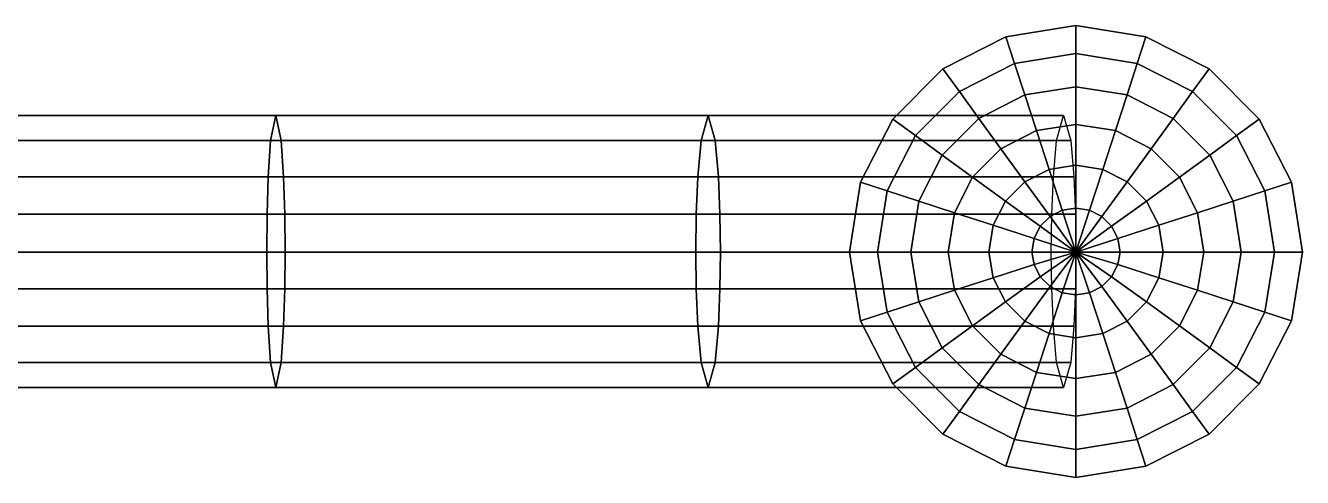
# Model space of a CAD drawing. Extents: x -400 to 400, y -400 to 400.
# Drawn here: x 174.3 to 399.6, y -39.6 to 40.1 of the extents above; entities that cross this region are included whole.
import ezdxf

# ---------------------------------------------------------------- set-up
doc = ezdxf.new("R2010")
doc.units = 0
doc.header["$MEASUREMENT"] = 0
doc.layers.add('ESTRUTURA', color=253, linetype='CONTINUOUS')

msp = doc.modelspace()

# ---------------------------------------------------------------- linework, layer by layer
at = {"layer": 'ESTRUTURA'}
for points in [[(348.83, 33.42, 16.77), (359.65, 35.14, 16.77), (359.65, 40.09, 10.73), (347.3, 38.13, 10.73)], [(347.3, 38.13), (347.3, 38.13, 10.73), (359.65, 40.09, 10.73), (359.65, 40.09)], [(359.65, 35.14, 16.77), (370.47, 33.42, 16.77), (371.9999, 38.13, 10.73), (359.65, 40.09, 10.73)], [(359.65, 40.09), (359.65, 40.09, 10.73), (371.9999, 38.13, 10.73), (371.9999, 38.13)], [(339.07, 28.45, 16.77), (348.83, 33.42, 16.77), (347.3, 38.13, 10.73), (336.16, 32.45, 10.73)], [(336.16, 32.45), (336.16, 32.45, 10.73), (347.3, 38.13, 10.73), (347.3, 38.13)], [(370.47, 33.42, 16.77), (380.24, 28.45, 16.77), (383.15, 32.45, 10.73), (371.9999, 38.13, 10.73)], [(371.9999, 38.13), (371.9999, 38.13, 10.73), (383.15, 32.45, 10.73), (383.15, 32.45)], [(350.64, 27.85, 21.94), (359.65, 29.28, 21.94), (359.65, 35.14, 16.77), (348.83, 33.42, 16.77)], [(359.65, 29.28, 21.94), (368.66, 27.85, 21.94), (370.47, 33.42, 16.77), (359.65, 35.14, 16.77)], [(331.32, 20.7, 16.77), (339.07, 28.45, 16.77), (336.16, 32.45, 10.73), (327.31, 23.61, 10.73)], [(327.31, 23.61), (327.31, 23.61, 10.73), (336.16, 32.45, 10.73), (336.16, 32.45)], [(342.51, 23.71, 21.94), (350.64, 27.85, 21.94), (348.83, 33.42, 16.77), (339.07, 28.45, 16.77)], [(368.66, 27.85, 21.94), (376.79, 23.71, 21.94), (380.24, 28.45, 16.77), (370.47, 33.42, 16.77)], [(380.24, 28.45, 16.77), (387.98, 20.7, 16.77), (391.99, 23.61, 10.73), (383.15, 32.45, 10.73)], [(383.15, 32.45), (383.15, 32.45, 10.73), (391.99, 23.61, 10.73), (391.99, 23.61)], [(336.0501, 17.26, 21.94), (342.51, 23.71, 21.94), (339.07, 28.45, 16.77), (331.32, 20.7, 16.77)], [(346.39, 18.37, 26.11), (352.68, 21.57, 26.11), (350.64, 27.85, 21.94), (342.51, 23.71, 21.94)], [(352.68, 21.57, 26.11), (359.65, 22.67, 26.11), (359.65, 29.28, 21.94), (350.64, 27.85, 21.94)], [(359.65, 22.67, 26.11), (366.62, 21.57, 26.11), (368.66, 27.85, 21.94), (359.65, 29.28, 21.94)], [(366.62, 21.57, 26.11), (372.91, 18.37, 26.11), (376.79, 23.71, 21.94), (368.66, 27.85, 21.94)], [(376.79, 23.71, 21.94), (383.25, 17.26, 21.94), (387.98, 20.7, 16.77), (380.24, 28.45, 16.77)], [(217.53, 19.8, 39.31), (218.46, 24.25, 43.82), (141.66, 24.25, 50.04), (141.0501, 19.8, 45.5)], [(218.46, 24.25, 43.82), (219.41, 19.8, 48.32), (142.2799, 19.8, 54.58), (141.66, 24.25, 50.04)], [(293.48, 19.8, 30.7), (294.74, 24.25, 35.15), (218.46, 24.25, 43.82), (217.53, 19.8, 39.31)], [(294.74, 24.25, 35.15), (295.9999, 19.8, 39.61), (219.41, 19.8, 48.32), (218.46, 24.25, 43.82)], [(356.22, 19.8, 19.67), (357.47, 24.25, 24.07), (294.74, 24.25, 35.15), (293.48, 19.8, 30.7)], [(357.47, 24.25, 24.07), (358.7299, 19.8, 28.46), (295.9999, 19.8, 39.61), (294.74, 24.25, 35.15)], [(326.34, 10.94, 16.77), (331.32, 20.7, 16.77), (327.31, 23.61, 10.73), (321.63, 12.47, 10.73)], [(321.63, 12.47), (321.63, 12.47, 10.73), (327.31, 23.61, 10.73), (327.31, 23.61)], [(341.4, 13.37, 26.11), (346.39, 18.37, 26.11), (342.51, 23.71, 21.94), (336.0501, 17.26, 21.94)], [(354.9, 14.73, 29.16), (359.65, 15.49, 29.16), (359.65, 22.67, 26.11), (352.68, 21.57, 26.11)], [(359.65, 15.49, 29.16), (364.4, 14.73, 29.16), (366.62, 21.57, 26.11), (359.65, 22.67, 26.11)], [(372.91, 18.37, 26.11), (377.9, 13.37, 26.11), (383.25, 17.26, 21.94), (376.79, 23.71, 21.94)], [(387.98, 20.7, 16.77), (392.96, 10.94, 16.77), (397.67, 12.47, 10.73), (391.99, 23.61, 10.73)], [(391.99, 23.61), (391.99, 23.61, 10.73), (397.67, 12.47, 10.73), (397.67, 12.47)], [(331.91, 9.13, 21.94), (336.0501, 17.26, 21.94), (331.32, 20.7, 16.77), (326.34, 10.94, 16.77)], [(350.62, 12.55, 29.16), (354.9, 14.73, 29.16), (352.68, 21.57, 26.11), (346.39, 18.37, 26.11)], [(364.4, 14.73, 29.16), (368.69, 12.55, 29.16), (372.91, 18.37, 26.11), (366.62, 21.57, 26.11)], [(383.25, 17.26, 21.94), (387.39, 9.13, 21.94), (392.96, 10.94, 16.77), (387.98, 20.7, 16.77)], [(217.1, 13.43, 37.32), (217.53, 19.8, 39.31), (141.0501, 19.8, 45.5), (140.77, 13.43, 43.49)], [(219.41, 19.8, 48.32), (219.82, 13.43, 50.31), (142.56, 13.43, 56.58), (142.2799, 19.8, 54.58)], [(292.92, 13.43, 28.73), (293.48, 19.8, 30.7), (217.53, 19.8, 39.31), (217.1, 13.43, 37.32)], [(295.9999, 19.8, 39.61), (296.5501, 13.43, 41.57), (219.82, 13.43, 50.31), (219.41, 19.8, 48.32)], [(355.66, 13.43, 17.73), (356.22, 19.8, 19.67), (293.48, 19.8, 30.7), (292.92, 13.43, 28.73)], [(358.7299, 19.8, 28.46), (359.2899, 13.43, 30.4), (296.5501, 13.43, 41.57), (295.9999, 19.8, 39.61)], [(347.22, 9.15, 29.16), (350.62, 12.55, 29.16), (346.39, 18.37, 26.11), (341.4, 13.37, 26.11)], [(368.69, 12.55, 29.16), (372.09, 9.15, 29.16), (377.9, 13.37, 26.11), (372.91, 18.37, 26.11)], [(338.2, 7.09, 26.11), (341.4, 13.37, 26.11), (336.0501, 17.26, 21.94), (331.91, 9.13, 21.94)], [(377.9, 13.37, 26.11), (381.1101, 7.09, 26.11), (387.39, 9.13, 21.94), (383.25, 17.26, 21.94)], [(355.07, 6.41, 31.03), (357.24, 7.52, 31.03), (354.9, 14.73, 29.16), (350.62, 12.55, 29.16)], [(357.24, 7.52, 31.03), (359.65, 7.9, 31.03), (359.65, 15.49, 29.16), (354.9, 14.73, 29.16)], [(359.65, 7.9, 31.03), (362.06, 7.52, 31.03), (364.4, 14.73, 29.16), (359.65, 15.49, 29.16)], [(362.06, 7.52, 31.03), (364.23, 6.41, 31.03), (368.69, 12.55, 29.16), (364.4, 14.73, 29.16)], [(216.9, 6.81, 36.33), (217.1, 13.43, 37.32), (140.77, 13.43, 43.49), (140.64, 6.81, 42.5)], [(219.82, 13.43, 50.31), (220.02, 6.81, 51.3), (142.69, 6.81, 57.58), (142.56, 13.43, 56.58)], [(292.65, 6.81, 27.75), (292.92, 13.43, 28.73), (217.1, 13.43, 37.32), (216.9, 6.81, 36.33)], [(296.5501, 13.43, 41.57), (296.82, 6.81, 42.55), (220.02, 6.81, 51.3), (219.82, 13.43, 50.31)], [(355.3799, 6.81, 16.77), (355.66, 13.43, 17.73), (292.92, 13.43, 28.73), (292.65, 6.81, 27.75)], [(359.2899, 13.43, 30.4), (359.57, 6.81, 31.36), (296.82, 6.81, 42.55), (296.5501, 13.43, 41.57)], [(324.6299, 0.11, 16.77), (326.34, 10.94, 16.77), (321.63, 12.47, 10.73), (319.68, 0.11, 10.73)], [(319.68, 0.11), (319.68, 0.11, 10.73), (321.63, 12.47, 10.73), (321.63, 12.47)], [(345.03, 4.86, 29.16), (347.22, 9.15, 29.16), (341.4, 13.37, 26.11), (338.2, 7.09, 26.11)], [(353.35, 4.69, 31.03), (355.07, 6.41, 31.03), (350.62, 12.55, 29.16), (347.22, 9.15, 29.16)], [(364.23, 6.41, 31.03), (365.95, 4.69, 31.03), (372.09, 9.15, 29.16), (368.69, 12.55, 29.16)], [(372.09, 9.15, 29.16), (374.27, 4.86, 29.16), (381.1101, 7.09, 26.11), (377.9, 13.37, 26.11)], [(392.96, 10.94, 16.77), (394.67, 0.11, 16.77), (399.62, 0.11, 10.73), (397.67, 12.47, 10.73)], [(397.67, 12.47), (397.67, 12.47, 10.73), (399.62, 0.11, 10.73), (399.62, 0.11)], [(330.48, 0.11, 21.94), (331.91, 9.13, 21.94), (326.34, 10.94, 16.77), (324.6299, 0.11, 16.77)], [(337.09, 0.11, 26.11), (338.2, 7.09, 26.11), (331.91, 9.13, 21.94), (330.48, 0.11, 21.94)], [(352.2499, 2.52, 31.03), (353.35, 4.69, 31.03), (347.22, 9.15, 29.16), (345.03, 4.86, 29.16)], [(365.95, 4.69, 31.03), (367.06, 2.52, 31.03), (374.27, 4.86, 29.16), (372.09, 9.15, 29.16)], [(381.1101, 7.09, 26.11), (382.21, 0.11, 26.11), (388.82, 0.11, 21.94), (387.39, 9.13, 21.94)], [(387.39, 9.13, 21.94), (388.82, 0.11, 21.94), (394.67, 0.11, 16.77), (392.96, 10.94, 16.77)], [(216.84, 0.11, 36.03), (216.9, 6.81, 36.33), (140.64, 6.81, 42.5), (140.59, 0.11, 42.19)], [(220.02, 6.81, 51.3), (220.08, 0.11, 51.6), (142.7299, 0.11, 57.89), (142.69, 6.81, 57.58)], [(292.57, 0.11, 27.45), (292.65, 6.81, 27.75), (216.9, 6.81, 36.33), (216.84, 0.11, 36.03)], [(296.82, 6.81, 42.55), (296.91, 0.11, 42.85), (220.08, 0.11, 51.6), (220.02, 6.81, 51.3)], [(355.3, 0.11, 16.48), (355.3799, 6.81, 16.77), (292.65, 6.81, 27.75), (292.57, 0.11, 27.45)], [(359.57, 6.81, 31.36), (359.65, 0.11, 31.66), (296.91, 0.11, 42.85), (296.82, 6.81, 42.55)], [(344.28, 0.11, 29.16), (345.03, 4.86, 29.16), (338.2, 7.09, 26.11), (337.09, 0.11, 26.11)], [(359.65, 0.11, 31.66), (357.24, 7.52, 31.03), (355.07, 6.41, 31.03), (359.65, 0.11, 31.66)], [(359.65, 0.11, 31.66), (359.65, 7.9, 31.03), (357.24, 7.52, 31.03), (359.65, 0.11, 31.66)], [(359.65, 0.11, 31.66), (362.06, 7.52, 31.03), (359.65, 7.9, 31.03), (359.65, 0.11, 31.66)], [(359.65, 0.11, 31.66), (364.23, 6.41, 31.03), (362.06, 7.52, 31.03), (359.65, 0.11, 31.66)], [(374.27, 4.86, 29.16), (375.02, 0.11, 29.16), (382.21, 0.11, 26.11), (381.1101, 7.09, 26.11)], [(351.86, 0.11, 31.03), (352.2499, 2.52, 31.03), (345.03, 4.86, 29.16), (344.28, 0.11, 29.16)], [(359.65, 0.11, 31.66), (353.35, 4.69, 31.03), (352.2499, 2.52, 31.03), (359.65, 0.11, 31.66)], [(359.65, 0.11, 31.66), (355.07, 6.41, 31.03), (353.35, 4.69, 31.03), (359.65, 0.11, 31.66)], [(359.65, 0.11, 31.66), (365.95, 4.69, 31.03), (364.23, 6.41, 31.03), (359.65, 0.11, 31.66)], [(359.65, 0.11, 31.66), (367.06, 2.52, 31.03), (365.95, 4.69, 31.03), (359.65, 0.11, 31.66)], [(367.06, 2.52, 31.03), (367.44, 0.11, 31.03), (375.02, 0.11, 29.16), (374.27, 4.86, 29.16)], [(359.65, 0.11, 31.66), (352.2499, 2.52, 31.03), (351.86, 0.11, 31.03), (359.65, 0.11, 31.66)], [(359.65, 0.11, 31.66), (367.44, 0.11, 31.03), (367.06, 2.52, 31.03), (359.65, 0.11, 31.66)], [(216.9, -6.32, 36.33), (216.84, 0.11, 36.03), (140.59, 0.11, 42.19), (140.64, -6.32, 42.5)], [(220.08, 0.11, 51.6), (220.02, -6.32, 51.3), (142.69, -6.32, 57.58), (142.7299, 0.11, 57.89)], [(292.65, -6.32, 27.75), (292.57, 0.11, 27.45), (216.84, 0.11, 36.03), (216.9, -6.32, 36.33)], [(296.91, 0.11, 42.85), (296.82, -6.32, 42.55), (220.02, -6.32, 51.3), (220.08, 0.11, 51.6)], [(355.3799, -6.32, 16.77), (355.3, 0.11, 16.48), (292.57, 0.11, 27.45), (292.65, -6.32, 27.75)], [(359.65, 0.11, 31.66), (359.57, -6.32, 31.36), (296.82, -6.32, 42.55), (296.91, 0.11, 42.85)], [(326.34, -10.45, 16.77), (324.6299, 0.11, 16.77), (319.68, 0.11, 10.73), (321.63, -11.98, 10.73)], [(321.63, -11.98), (321.63, -11.98, 10.73), (319.68, 0.11, 10.73), (319.68, 0.11)], [(331.91, -8.64, 21.94), (330.48, 0.11, 21.94), (324.6299, 0.11, 16.77), (326.34, -10.45, 16.77)], [(338.2, -6.6, 26.11), (337.09, 0.11, 26.11), (330.48, 0.11, 21.94), (331.91, -8.64, 21.94)], [(345.03, -4.38, 29.16), (344.28, 0.11, 29.16), (337.09, 0.11, 26.11), (338.2, -6.6, 26.11)], [(352.2499, -2.03, 31.03), (351.86, 0.11, 31.03), (344.28, 0.11, 29.16), (345.03, -4.38, 29.16)], [(359.65, 0.11, 31.66), (351.86, 0.11, 31.03), (352.2499, -2.03, 31.03), (359.65, 0.11, 31.66)], [(359.65, 0.11, 31.66), (352.2499, -2.03, 31.03), (353.35, -4.2, 31.03), (359.65, 0.11, 31.66)], [(359.65, 0.11, 31.66), (353.35, -4.2, 31.03), (355.07, -5.92, 31.03), (359.65, 0.11, 31.66)], [(359.65, 0.11, 31.66), (355.07, -5.92, 31.03), (357.24, -7.03, 31.03), (359.65, 0.11, 31.66)], [(359.65, 0.11, 31.66), (357.24, -7.03, 31.03), (359.65, -7.41, 31.03), (359.65, 0.11, 31.66)], [(359.65, 0.11, 31.66), (367.06, -2.03, 31.03), (367.44, 0.11, 31.03), (359.65, 0.11, 31.66)], [(359.65, 0.11, 31.66), (365.95, -4.2, 31.03), (367.06, -2.03, 31.03), (359.65, 0.11, 31.66)], [(359.65, 0.11, 31.66), (364.23, -5.92, 31.03), (365.95, -4.2, 31.03), (359.65, 0.11, 31.66)], [(359.65, 0.11, 31.66), (362.06, -7.03, 31.03), (364.23, -5.92, 31.03), (359.65, 0.11, 31.66)], [(359.65, 0.11, 31.66), (359.65, -7.41, 31.03), (362.06, -7.03, 31.03), (359.65, 0.11, 31.66)], [(367.44, 0.11, 31.03), (367.06, -2.03, 31.03), (374.27, -4.38, 29.16), (375.02, 0.11, 29.16)], [(375.02, 0.11, 29.16), (374.27, -4.38, 29.16), (381.1101, -6.6, 26.11), (382.21, 0.11, 26.11)], [(382.21, 0.11, 26.11), (381.1101, -6.6, 26.11), (387.39, -8.64, 21.94), (388.82, 0.11, 21.94)], [(388.82, 0.11, 21.94), (387.39, -8.64, 21.94), (392.96, -10.45, 16.77), (394.67, 0.11, 16.77)], [(394.67, 0.11, 16.77), (392.96, -10.45, 16.77), (397.67, -11.98, 10.73), (399.62, 0.11, 10.73)], [(399.62, 0.11), (399.62, 0.11, 10.73), (397.67, -11.98, 10.73), (397.67, -11.98)], [(353.35, -4.2, 31.03), (352.2499, -2.03, 31.03), (345.03, -4.38, 29.16), (347.22, -8.66, 29.16)], [(367.06, -2.03, 31.03), (365.95, -4.2, 31.03), (372.09, -8.66, 29.16), (374.27, -4.38, 29.16)], [(347.22, -8.66, 29.16), (345.03, -4.38, 29.16), (338.2, -6.6, 26.11), (341.4, -12.89, 26.11)], [(355.07, -5.92, 31.03), (353.35, -4.2, 31.03), (347.22, -8.66, 29.16), (350.62, -12.06, 29.16)], [(365.95, -4.2, 31.03), (364.23, -5.92, 31.03), (368.69, -12.06, 29.16), (372.09, -8.66, 29.16)], [(374.27, -4.38, 29.16), (372.09, -8.66, 29.16), (377.9, -12.89, 26.11), (381.1101, -6.6, 26.11)], [(217.1, -12.94, 37.32), (216.9, -6.32, 36.33), (140.64, -6.32, 42.5), (140.77, -12.94, 43.49)], [(220.02, -6.32, 51.3), (219.82, -12.94, 50.31), (142.56, -12.94, 56.58), (142.69, -6.32, 57.58)], [(292.92, -12.94, 28.73), (292.65, -6.32, 27.75), (216.9, -6.32, 36.33), (217.1, -12.94, 37.32)], [(296.82, -6.32, 42.55), (296.5501, -12.94, 41.57), (219.82, -12.94, 50.31), (220.02, -6.32, 51.3)], [(355.66, -12.94, 17.73), (355.3799, -6.32, 16.77), (292.65, -6.32, 27.75), (292.92, -12.94, 28.73)], [(359.57, -6.32, 31.36), (359.2899, -12.94, 30.4), (296.5501, -12.94, 41.57), (296.82, -6.32, 42.55)], [(341.4, -12.89, 26.11), (338.2, -6.6, 26.11), (331.91, -8.64, 21.94), (336.0501, -16.77, 21.94)], [(357.24, -7.03, 31.03), (355.07, -5.92, 31.03), (350.62, -12.06, 29.16), (354.9, -14.24, 29.16)], [(364.23, -5.92, 31.03), (362.06, -7.03, 31.03), (364.4, -14.24, 29.16), (368.69, -12.06, 29.16)], [(381.1101, -6.6, 26.11), (377.9, -12.89, 26.11), (383.25, -16.77, 21.94), (387.39, -8.64, 21.94)], [(336.0501, -16.77, 21.94), (331.91, -8.64, 21.94), (326.34, -10.45, 16.77), (331.32, -20.21, 16.77)], [(350.62, -12.06, 29.16), (347.22, -8.66, 29.16), (341.4, -12.89, 26.11), (346.39, -17.88, 26.11)], [(359.65, -7.41, 31.03), (357.24, -7.03, 31.03), (354.9, -14.24, 29.16), (359.65, -15, 29.16)], [(362.06, -7.03, 31.03), (359.65, -7.41, 31.03), (359.65, -15, 29.16), (364.4, -14.24, 29.16)], [(372.09, -8.66, 29.16), (368.69, -12.06, 29.16), (372.91, -17.88, 26.11), (377.9, -12.89, 26.11)], [(387.39, -8.64, 21.94), (383.25, -16.77, 21.94), (387.98, -20.21, 16.77), (392.96, -10.45, 16.77)], [(331.32, -20.21, 16.77), (326.34, -10.45, 16.77), (321.63, -11.98, 10.73), (327.31, -23.12, 10.73)], [(392.96, -10.45, 16.77), (387.98, -20.21, 16.77), (391.99, -23.12, 10.73), (397.67, -11.98, 10.73)], [(217.53, -19.31, 39.31), (217.1, -12.94, 37.32), (140.77, -12.94, 43.49), (141.0501, -19.31, 45.5)], [(219.82, -12.94, 50.31), (219.41, -19.31, 48.32), (142.2799, -19.31, 54.58), (142.56, -12.94, 56.58)], [(293.48, -19.31, 30.7), (292.92, -12.94, 28.73), (217.1, -12.94, 37.32), (217.53, -19.31, 39.31)], [(296.5501, -12.94, 41.57), (295.9999, -19.31, 39.61), (219.41, -19.31, 48.32), (219.82, -12.94, 50.31)], [(356.22, -19.31, 19.67), (355.66, -12.94, 17.73), (292.92, -12.94, 28.73), (293.48, -19.31, 30.7)], [(359.2899, -12.94, 30.4), (358.7299, -19.31, 28.46), (295.9999, -19.31, 39.61), (296.5501, -12.94, 41.57)], [(327.31, -23.12), (327.31, -23.12, 10.73), (321.63, -11.98, 10.73), (321.63, -11.98)], [(346.39, -17.88, 26.11), (341.4, -12.89, 26.11), (336.0501, -16.77, 21.94), (342.51, -23.22, 21.94)], [(354.9, -14.24, 29.16), (350.62, -12.06, 29.16), (346.39, -17.88, 26.11), (352.68, -21.08, 26.11)], [(368.69, -12.06, 29.16), (364.4, -14.24, 29.16), (366.62, -21.08, 26.11), (372.91, -17.88, 26.11)], [(377.9, -12.89, 26.11), (372.91, -17.88, 26.11), (376.79, -23.22, 21.94), (383.25, -16.77, 21.94)], [(397.67, -11.98), (397.67, -11.98, 10.73), (391.99, -23.12, 10.73), (391.99, -23.12)], [(359.65, -15, 29.16), (354.9, -14.24, 29.16), (352.68, -21.08, 26.11), (359.65, -22.18, 26.11)], [(364.4, -14.24, 29.16), (359.65, -15, 29.16), (359.65, -22.18, 26.11), (366.62, -21.08, 26.11)], [(342.51, -23.22, 21.94), (336.0501, -16.77, 21.94), (331.32, -20.21, 16.77), (339.07, -27.96, 16.77)], [(352.68, -21.08, 26.11), (346.39, -17.88, 26.11), (342.51, -23.22, 21.94), (350.64, -27.36, 21.94)], [(372.91, -17.88, 26.11), (366.62, -21.08, 26.11), (368.66, -27.36, 21.94), (376.79, -23.22, 21.94)], [(383.25, -16.77, 21.94), (376.79, -23.22, 21.94), (380.24, -27.96, 16.77), (387.98, -20.21, 16.77)], [(218.46, -23.76, 43.82), (217.53, -19.31, 39.31), (141.0501, -19.31, 45.5), (141.66, -23.76, 50.04)], [(219.41, -19.31, 48.32), (218.46, -23.76, 43.82), (141.66, -23.76, 50.04), (142.2799, -19.31, 54.58)], [(294.74, -23.76, 35.15), (293.48, -19.31, 30.7), (217.53, -19.31, 39.31), (218.46, -23.76, 43.82)], [(295.9999, -19.31, 39.61), (294.74, -23.76, 35.15), (218.46, -23.76, 43.82), (219.41, -19.31, 48.32)], [(357.47, -23.76, 24.07), (356.22, -19.31, 19.67), (293.48, -19.31, 30.7), (294.74, -23.76, 35.15)], [(358.7299, -19.31, 28.46), (357.47, -23.76, 24.07), (294.74, -23.76, 35.15), (295.9999, -19.31, 39.61)], [(339.07, -27.96, 16.77), (331.32, -20.21, 16.77), (327.31, -23.12, 10.73), (336.16, -31.96, 10.73)], [(387.98, -20.21, 16.77), (380.24, -27.96, 16.77), (383.15, -31.96, 10.73), (391.99, -23.12, 10.73)], [(359.65, -22.18, 26.11), (352.68, -21.08, 26.11), (350.64, -27.36, 21.94), (359.65, -28.79, 21.94)], [(366.62, -21.08, 26.11), (359.65, -22.18, 26.11), (359.65, -28.79, 21.94), (368.66, -27.36, 21.94)], [(336.16, -31.96), (336.16, -31.96, 10.73), (327.31, -23.12, 10.73), (327.31, -23.12)], [(350.64, -27.36, 21.94), (342.51, -23.22, 21.94), (339.07, -27.96, 16.77), (348.83, -32.93, 16.77)], [(376.79, -23.22, 21.94), (368.66, -27.36, 21.94), (370.47, -32.93, 16.77), (380.24, -27.96, 16.77)], [(391.99, -23.12), (391.99, -23.12, 10.73), (383.15, -31.96, 10.73), (383.15, -31.96)], [(348.83, -32.93, 16.77), (339.07, -27.96, 16.77), (336.16, -31.96, 10.73), (347.3, -37.64, 10.73)], [(359.65, -28.79, 21.94), (350.64, -27.36, 21.94), (348.83, -32.93, 16.77), (359.65, -34.65, 16.77)], [(368.66, -27.36, 21.94), (359.65, -28.79, 21.94), (359.65, -34.65, 16.77), (370.47, -32.93, 16.77)], [(380.24, -27.96, 16.77), (370.47, -32.93, 16.77), (371.9999, -37.64, 10.73), (383.15, -31.96, 10.73)], [(347.3, -37.64), (347.3, -37.64, 10.73), (336.16, -31.96, 10.73), (336.16, -31.96)], [(359.65, -34.65, 16.77), (348.83, -32.93, 16.77), (347.3, -37.64, 10.73), (359.65, -39.6, 10.73)], [(370.47, -32.93, 16.77), (359.65, -34.65, 16.77), (359.65, -39.6, 10.73), (371.9999, -37.64, 10.73)], [(383.15, -31.96), (383.15, -31.96, 10.73), (371.9999, -37.64, 10.73), (371.9999, -37.64)], [(359.65, -39.6), (359.65, -39.6, 10.73), (347.3, -37.64, 10.73), (347.3, -37.64)], [(371.9999, -37.64), (371.9999, -37.64, 10.73), (359.65, -39.6, 10.73), (359.65, -39.6)]]:
    msp.add_3dface(points, dxfattribs=at)

doc.saveas('drawing.dxf')
